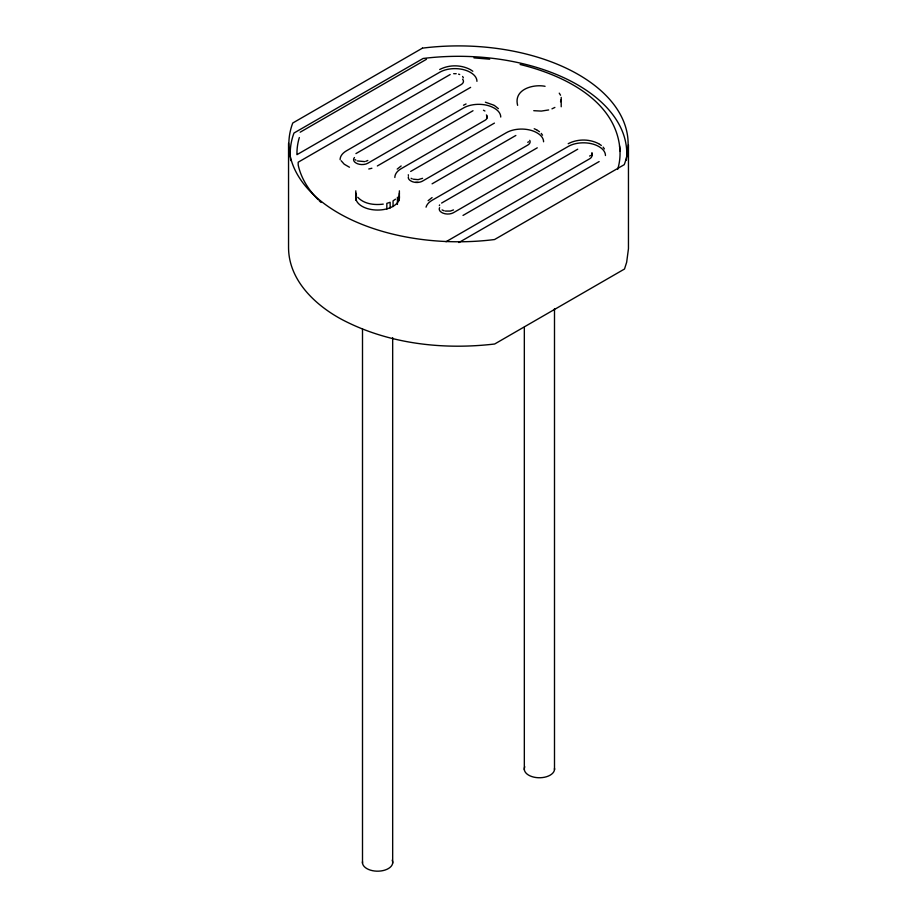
<?xml version="1.0" encoding="UTF-8"?>
<svg xmlns="http://www.w3.org/2000/svg" width="917" height="917" viewBox="0 0 917 917"><rect width="100%" height="100%" fill="white"/><g stroke="black" fill="none" stroke-linecap="round" stroke-linejoin="round"><path stroke-width="1.38" d="M394.837 177.497A21.538 12.437 0 0 1 401.142 168.705L484.921 120.345A8.081 4.665 0 0 0 487.179 117.777L487.179 116.321A8.081 4.665 0 0 0 486.4 114.934M591.889 153.506L591.992 152.772L591.992 155.523M399.376 193.029L398.712 200.926M560.539 101.764L561.204 99.598M439.335 205.626L439.633 204.915M397.187 169.106L401.142 165.966M428.124 200.708L432.079 197.568M395.502 199.172L393.061 200.857L393.061 206.589M527.756 142.33L528.57 141.768M589.631 156.073L590.456 155.512M300.168 132.208L426.451 59.296M355.934 153.597L470.639 87.367M377.345 165.966L473.012 110.728M410.667 171.456L494.435 123.096M432.079 183.824L515.858 135.464M441.604 203.058L537.27 147.82M463.016 215.426L577.733 149.196M446.017 241.733L589.631 158.813A8.081 4.665 0 0 0 591.889 154.79M458.878 242.546L599.145 161.564M439.702 69.509C449.009 64.626 460.85 64.626 470.157 69.509M450.178 74.529L298.185 162.206L298.185 164.957A161.552 93.27 0 0 0 318.153 199.654M463.498 105.226L466.065 103.965M367.832 160.464L365.78 161.323M422.565 178.322L418.118 179.64L413.189 179.182M568.208 143.705C577.527 138.822 589.356 138.822 598.675 143.705M453.502 209.924L450.281 211.07L445.295 211.07M551.965 108.848L554.888 107.427M368.772 168.992L371.901 168.247M548.664 109.948L541.317 111.083L533.751 110.693M364.611 161.598L357.366 160.945M383.249 204.124C374.434 205.27 364.118 204.113 357.756 197.27M453.663 73.692L456.196 73.692M543.586 141.78A21.538 12.437 0 0 0 537.27 132.988L536.8 132.713A21.538 12.437 0 0 0 506.333 132.713L422.565 181.073A8.081 4.665 0 0 1 418.118 182.38L415.584 182.38A8.081 4.665 0 0 1 412.1 181.555A12.357 7.13 0 0 1 410.667 180.798A8.081 4.665 0 0 1 408.397 176.775M415.584 182.38L418.118 182.38M473.951 57.874L489.701 59.192M545.076 86.301C533.132 83.917 513.428 89.362 517.624 105.329M485.38 102.2L493.965 105.226M520.122 64.488C563.107 74.919 617.198 100.583 620.052 150.961M458.592 74.151L459.681 74.529M444.126 210.784L442.074 209.924M534.221 128.701L536.8 129.962M483.477 110.246L484.921 111.003M411.137 178.322L412.1 178.804M349.457 167.226L344.219 164.2L341.158 160.739M599.145 143.98L601.346 145.459M470.639 69.784L472.828 71.262M537.27 130.237L539.471 131.727M494.435 105.501L498.401 108.653M355.108 159.638L355.934 160.188M603.111 147.121L604.406 148.932M541.236 133.389L542.532 135.189M462.604 76.455L463.383 77.842M559.244 93.156L560.539 95.23M355.796 193.029L356.461 195.195M408.294 174.757L408.397 175.479M628.454 144.84L628.454 248.713L626.666 262.239L624.511 269.013L494.676 344.001C443.209 350.053 389.003 344.047 342.614 319.884C315.459 305.51 288.465 280.235 288.546 247.258L288.546 143.384M561.204 97.397L561.204 106.762M554.498 308.639L554.498 769.776M524.329 327.243L524.329 769.776M487.179 116.321L487.179 117.777M399.376 190.828L399.376 196.559M397.416 197.27L397.416 204.422M392.671 337.639L392.671 863.206M390.138 207.999L390.138 202.279L386.836 203.379L386.836 209.099M362.502 329.043L362.502 863.206M355.796 190.828L355.796 200.181M462.604 79.206A8.081 4.665 0 0 1 461.113 84.616L346.408 150.846A21.538 12.437 0 0 0 340.104 159.638M476.943 81.326A21.538 12.437 0 0 0 470.639 72.535L470.157 72.26A21.538 12.437 0 0 0 439.702 72.26L296.97 154.664A161.552 93.27 0 0 1 299.32 137.55M619.502 145.837A161.552 93.27 0 0 1 617.68 169.381M321.065 202.485A161.552 93.27 0 0 1 319.185 200.674M626.368 160.2A168.281 97.156 0 0 0 423.115 58.482L293.99 133.022A168.281 97.156 0 0 0 290.666 160.555M426.038 207.162A21.538 12.437 0 0 1 432.079 200.307L527.756 145.081A8.081 4.665 0 0 0 529.728 140.335M354.443 157.529A8.081 4.665 0 0 0 355.934 162.939A12.357 7.141 0 0 0 357.366 163.685A8.081 4.665 0 0 0 367.832 163.215L463.498 107.977A21.538 12.437 0 0 1 493.965 107.977L494.435 108.252A21.538 12.437 0 0 1 500.739 117.044M439.633 207.666A8.081 4.665 0 0 0 441.604 212.4A12.357 7.141 0 0 0 443.049 213.157A8.081 4.665 0 0 0 453.502 212.675L568.208 146.456A21.538 12.437 0 0 1 598.675 146.456L599.145 146.72A21.538 12.437 0 0 1 605.461 155.523M399.376 196.33A21.882 12.632 0 0 1 377.586 210.05A21.882 12.632 0 0 1 355.796 196.33M392.212 860.18A15.142 8.746 0 0 1 378.904 871.15A15.142 8.746 0 0 1 362.502 861.682M554.498 768.251A15.142 8.746 0 0 1 538.096 777.719A15.142 8.746 0 0 1 524.788 766.75M422.439 48.142L292.752 123.016A169.622 97.936 0 0 0 494.561 239.532L624.248 164.659A169.622 97.936 0 0 0 422.439 48.142"/></g></svg>
